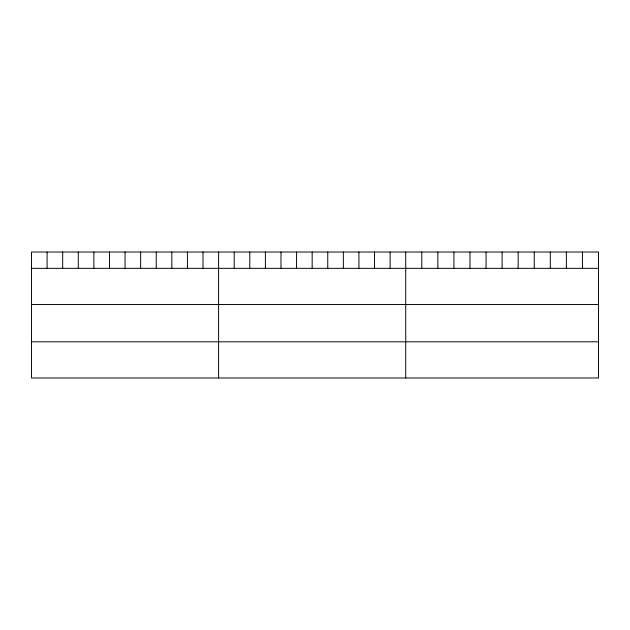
<?xml version="1.0" encoding="UTF-8"?>
<svg xmlns="http://www.w3.org/2000/svg" width="630" height="630" viewBox="0 0 630 630"><rect width="100%" height="100%" fill="white"/><g stroke="black" fill="none" stroke-linecap="round" stroke-linejoin="round"><path stroke-width="0.94" d="M598.5 268.333L598.5 377.976L31.5 377.976L31.5 252.024L598.5 252.024L598.5 268.333L31.5 268.333M31.5 304.518L598.5 304.518M31.5 341.799L598.5 341.799M582.435 252.024L582.435 268.333M566.37 252.024L566.37 268.333M550.305 252.024L550.305 268.333M534.24 252.024L534.24 268.333M518.175 252.024L518.175 268.333M502.11 252.024L502.11 268.333M486.045 252.024L486.045 268.333M469.98 252.024L469.98 268.333M453.915 252.024L453.915 268.333M437.85 252.024L437.85 268.333M421.785 252.024L421.785 268.333M405.72 252.024L405.72 377.976M390.127 252.024L390.127 268.333M374.535 252.024L374.535 268.333M358.942 252.024L358.942 268.333M343.35 252.024L343.35 268.333M327.757 252.024L327.757 268.333M312.165 252.024L312.165 268.333M296.572 252.024L296.572 268.333M280.98 252.024L280.98 268.333M265.387 252.024L265.387 268.333M249.795 252.024L249.795 268.333M234.202 252.024L234.202 268.333M218.61 252.024L218.61 377.976M203.018 252.024L203.018 268.333M187.425 252.024L187.425 268.333M171.832 252.024L171.832 268.333M156.24 252.024L156.24 268.333M140.647 252.024L140.647 268.333M125.055 252.024L125.055 268.333M109.462 252.024L109.462 268.333M93.87 252.024L93.87 268.333M78.278 252.024L78.278 268.333M62.685 252.024L62.685 268.333M47.092 252.024L47.092 268.333"/></g></svg>
